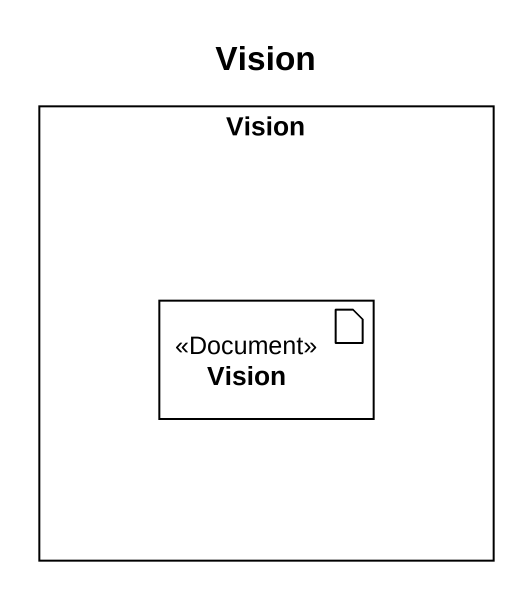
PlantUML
@startuml
title Vision
rectangle Vision {
  artifact "Vision" as Vision_2 <<Document>>
}
@enduml
